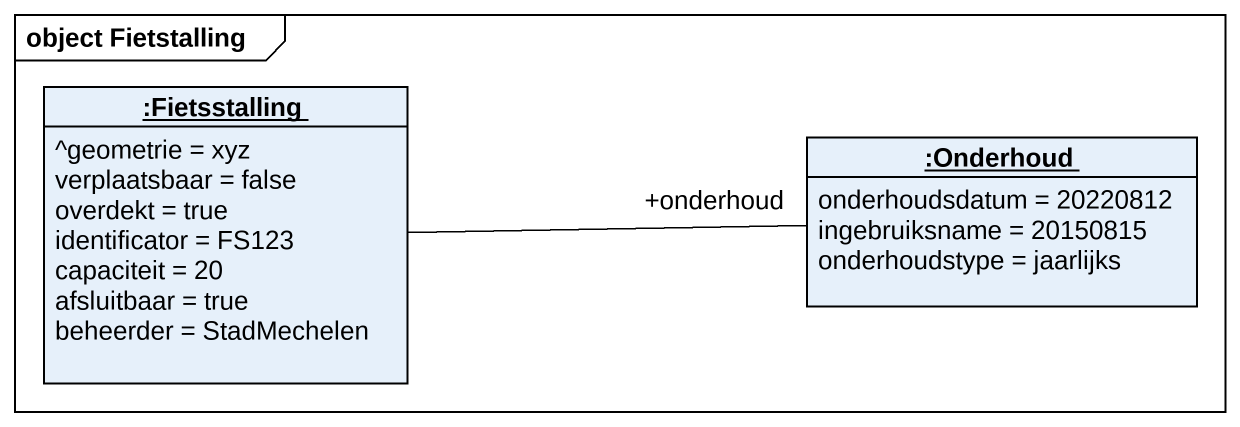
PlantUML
@startuml
mainframe object Fietstalling
hide circle
hide empty members
object ":Fietsstalling" as Fietsstalling {
  ^geometrie = xyz
  verplaatsbaar = false
  overdekt = true
  identificator = FS123
  capaciteit = 20
  afsluitbaar = true
  beheerder = StadMechelen
}
object ":Onderhoud" as Onderhoud {
  onderhoudsdatum = 20220812
  ingebruiksname = 20150815
  onderhoudstype = jaarlijks
}
Fietsstalling -right- "+onderhoud" Onderhoud
@enduml
